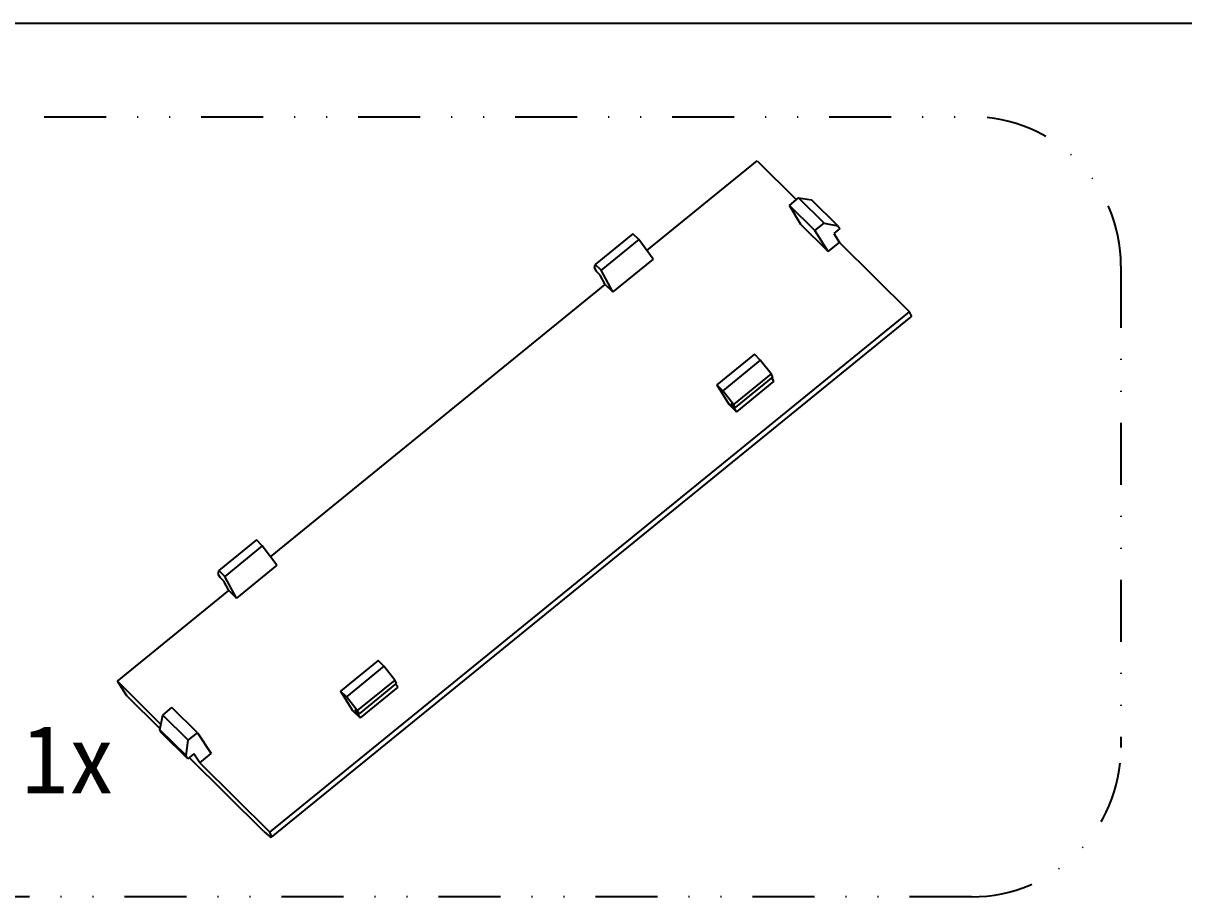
# Model space of a CAD drawing. Header units: millimetres. Extents: x -2947 to 97, y -3022 to 322.
# Drawn here: x -1539.3 to -1420.5, y -1778.9 to -1689.4 of the extents above; entities that cross this region are included whole.
import ezdxf
from ezdxf.enums import TextEntityAlignment as Align

# ---------------------------------------------------------------- set-up
doc = ezdxf.new("R2010")
doc.units = ezdxf.units.MM
doc.linetypes.add('DIVIDE', pattern=[31.75, 12.7, -6.35, 0, -6.35, 0, -6.35])
doc.layers.get('0').update_dxf_attribs({"linetype": 'CONTINUOUS'})
doc.layers.get('Defpoints').update_dxf_attribs({"linetype": 'CONTINUOUS'})
doc.layers.add('text', color=212, linetype='CONTINUOUS', lineweight=20)
doc.styles.add('zeng', font='SIMHEI.TTF')

msp = doc.modelspace()

# ---------------------------------------------------------------- linework, layer by layer
at = {"color": 2, "linetype": 'DIVIDE', "ltscale": 0.5}
for p, q in [((-1649.66, -1698.97), (-1442.18, -1698.97)), ((-1426.89, -1714.25), (-1426.89, -1763.57)), ((-1442.18, -1778.86), (-1649.66, -1778.86))]:
    msp.add_line(p, q, dxfattribs=at)
at = {"color": 7}
for p, q in [((-1475.43, -1712.67, 0), (-1464.14, -1703.48, 0)), ((-1464.14, -1703.48, 0), (-1460.12, -1707.46, 0)), ((-1460.83, -1708.04, 0), (-1459.9, -1707.28, 0)), ((-1459.9, -1707.28, 0), (-1458.58, -1707.46, 0)), ((-1457.29, -1709.86, 0), (-1459.9, -1707.28, 0)), ((-1459.66, -1710, 0), (-1460.83, -1708.04, 0)), ((-1458.23, -1710.62, 0), (-1460.83, -1708.04, 0)), ((-1455.89, -1710.12, 0), (-1458.58, -1707.46, 0)), ((-1456.86, -1712.77, 0), (-1459.66, -1710, 0)), ((-1458.23, -1710.62, 0), (-1457.29, -1709.86, 0)), ((-1456.86, -1712.77, 0), (-1458.23, -1710.62, 0)), ((-1457.29, -1709.86, 0), (-1455.89, -1710.12, 0)), ((-1455.67, -1710.41, 0), (-1456.29, -1710.91, 0)), ((-1455.89, -1710.12, 0), (-1455.67, -1710.41, 0)), ((-1476.86, -1710.96, 0), (-1480.72, -1714.09, 0)), ((-1476.26, -1711.55, 0), (-1480.11, -1714.69, 0)), ((-1476.26, -1711.55, 0), (-1476.86, -1710.96, 0)), ((-1474.77, -1713.54, 0), (-1476.26, -1711.55, 0)), ((-1456.86, -1712.77, 0), (-1455.71, -1711.83, 0)), ((-1456.29, -1710.91, 0), (-1455.71, -1711.83, 0)), ((-1455.71, -1711.83, 0), (-1448.53, -1718.94, 0)), ((-1480.77, -1714.47, 0), (-1480.72, -1714.09, 0)), ((-1480.11, -1714.69, 0), (-1480.72, -1714.09, 0)), ((-1474.77, -1713.54, 0), (-1478.91, -1716.91, 0)), ((-1480.77, -1714.47, 0), (-1480.62, -1714.77, 0)), ((-1480.21, -1715.18, 0), (-1480.62, -1714.77, 0)), ((-1479.69, -1716.13, 0), (-1480.21, -1715.18, 0)), ((-1478.91, -1716.91, 0), (-1480.11, -1714.69, 0)), ((-1513.95, -1744.02, 0), (-1479.69, -1716.13, 0)), ((-1479.69, -1716.13, 0), (-1478.91, -1716.91, 0)), ((-1514.02, -1772.24, 0), (-1448.53, -1718.94, 0)), ((-1513.85, -1772.74, 0), (-1448.37, -1719.45, 0)), ((-1464.41, -1723.29, 0), (-1468.27, -1726.43, 0)), ((-1463.81, -1723.89, 0), (-1467.66, -1727.02, 0)), ((-1463.81, -1723.89, 0), (-1464.41, -1723.29, 0)), ((-1462.71, -1725.31, 0), (-1463.81, -1723.89, 0)), ((-1462.71, -1725.31, 0), (-1466.57, -1728.44, 0)), ((-1462.52, -1725.61, 0), (-1466.37, -1728.75, 0)), ((-1462.41, -1726.05, 0), (-1466.26, -1729.18, 0)), ((-1462.52, -1725.61, 0), (-1462.71, -1725.31, 0)), ((-1462.41, -1726.05, 0), (-1462.62, -1725.7, 0)), ((-1467.66, -1727.02, 0), (-1468.27, -1726.43, 0)), ((-1468.27, -1726.43, 0), (-1467.04, -1728.41, 0)), ((-1466.57, -1728.44, 0), (-1467.66, -1727.02, 0)), ((-1467.04, -1728.41, 0), (-1466.26, -1729.18, 0)), ((-1466.79, -1728.33, 0), (-1466.37, -1728.75, 0)), ((-1466.26, -1729.18, 0), (-1466.79, -1728.33, 0)), ((-1466.37, -1728.75, 0), (-1466.57, -1728.44, 0)), ((-1515.39, -1742.31, 0), (-1519.24, -1745.45, 0)), ((-1514.79, -1742.91, 0), (-1518.64, -1746.04, 0)), ((-1514.79, -1742.91, 0), (-1515.39, -1742.31, 0)), ((-1513.3, -1744.9, 0), (-1514.79, -1742.91, 0)), ((-1513.3, -1744.9, 0), (-1517.43, -1748.26, 0)), ((-1519.3, -1745.83, 0), (-1519.24, -1745.45, 0)), ((-1519.3, -1745.83, 0), (-1519.15, -1746.12, 0)), ((-1518.64, -1746.04, 0), (-1519.24, -1745.45, 0)), ((-1518.73, -1746.54, 0), (-1519.15, -1746.12, 0)), ((-1517.43, -1748.26, 0), (-1518.64, -1746.04, 0)), ((-1529.63, -1756.78, 0), (-1518.22, -1747.49, 0)), ((-1518.22, -1747.49, 0), (-1518.73, -1746.54, 0)), ((-1518.22, -1747.49, 0), (-1517.43, -1748.26, 0)), ((-1502.94, -1754.65, 0), (-1506.79, -1757.78, 0)), ((-1502.34, -1755.24, 0), (-1502.94, -1754.65, 0)), ((-1502.34, -1755.24, 0), (-1506.19, -1758.38, 0)), ((-1501.24, -1756.66, 0), (-1502.34, -1755.24, 0)), ((-1528.66, -1758.27, 0), (-1529.63, -1756.78, 0)), ((-1529.63, -1756.78, 0), (-1525.17, -1761.2, 0)), ((-1501.24, -1756.66, 0), (-1505.09, -1759.79, 0)), ((-1501.04, -1756.96, 0), (-1504.89, -1760.1, 0)), ((-1501.04, -1756.96, 0), (-1501.24, -1756.66, 0)), ((-1500.93, -1757.4, 0), (-1501.15, -1757.05, 0)), ((-1525.26, -1761.64, 0), (-1528.66, -1758.27, 0)), ((-1506.19, -1758.38, 0), (-1506.79, -1757.78, 0)), ((-1506.79, -1757.78, 0), (-1505.57, -1759.76, 0)), ((-1505.09, -1759.79, 0), (-1506.19, -1758.38, 0)), ((-1500.93, -1757.4, 0), (-1504.79, -1760.53, 0)), ((-1524.98, -1760.25, 0), (-1524.04, -1759.48, 0)), ((-1521.44, -1762.07, 0), (-1524.04, -1759.48, 0)), ((-1525.28, -1761.74, 0), (-1524.98, -1760.25, 0)), ((-1522.37, -1762.83, 0), (-1524.98, -1760.25, 0)), ((-1505.57, -1759.76, 0), (-1504.79, -1760.53, 0)), ((-1505.31, -1759.69, 0), (-1504.89, -1760.1, 0)), ((-1504.79, -1760.53, 0), (-1505.31, -1759.69, 0)), ((-1504.89, -1760.1, 0), (-1505.09, -1759.79, 0)), ((-1522.59, -1764.4, 0), (-1525.28, -1761.74, 0)), ((-1525.13, -1762.03, 0), (-1525.28, -1761.74, 0)), ((-1522.41, -1764.72, 0), (-1525.13, -1762.03, 0)), ((-1522.59, -1764.4, 0), (-1522.37, -1762.83, 0)), ((-1522.37, -1762.83, 0), (-1521.44, -1762.07, 0)), ((-1521.44, -1762.07, 0), (-1520.04, -1764.19, 0)), ((-1521.8, -1764.22, 0), (-1522.41, -1764.72, 0)), ((-1521.2, -1765.13, 0), (-1521.8, -1764.22, 0)), ((-1521.2, -1765.13, 0), (-1520.04, -1764.19, 0)), ((-1522.41, -1764.72, 0), (-1522.59, -1764.4, 0)), ((-1514.64, -1772.16, 0), (-1522.27, -1764.6, 0)), ((-1521.2, -1765.13, 0), (-1514.02, -1772.24, 0))]:
    msp.add_line(p, q, dxfattribs=at)
at = {"color": 2, "linetype": 'DIVIDE', "ltscale": 0.5}
for centre, start, end in [((-1442.18, -1714.25), 360, 90), ((-1442.18, -1763.57), 270, 0)]:
    msp.add_arc(centre, 15.29, start, end, dxfattribs=at)
at = {"color": 7}
for centre, major_axis, ratio, start_param, end_param in [((-1450.25, -1717.12, 0), (-1.89, 2.33), 0.118211, -3.141162, -2.55503), ((-1515.75, -1770.42, 0), (-1.9, 2.32), 0.110625, 2.323982, 3.72733)]:
    msp.add_ellipse(centre, major_axis=major_axis, ratio=ratio, start_param=start_param, end_param=end_param, dxfattribs=at)
at = {"layer": 'Defpoints'}
msp.add_line((-1674.3, -1689.38), (-1417.61, -1689.38), dxfattribs=at)

# ---------------------------------------------------------------- texts
at = {"layer": 'text', "style": 'zeng'}
msp.add_text('1x', height=7, dxfattribs=at).set_placement((-1534.66, -1764.76, 0), align=Align.MIDDLE)

doc.saveas('drawing.dxf')
